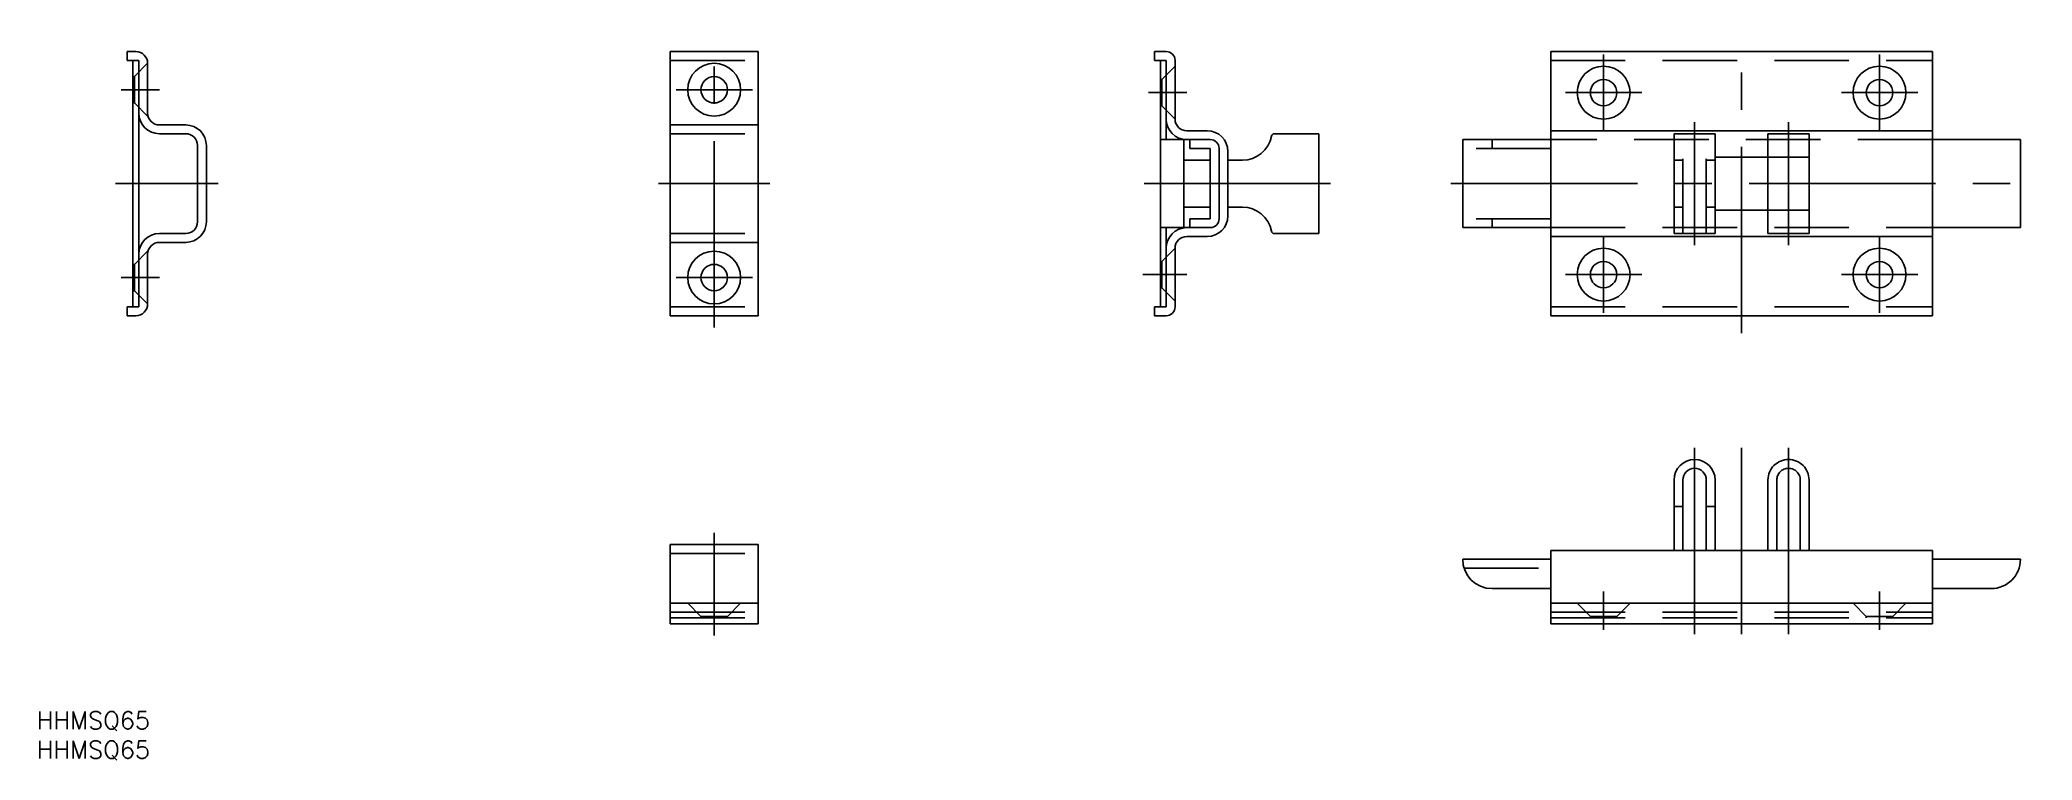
# Model space of a CAD drawing. Extents: x -290 to 49, y -98 to 24.
import ezdxf

# ---------------------------------------------------------------- set-up
doc = ezdxf.new("R2010")
doc.units = 0
for name, pattern in [('CENTER', [50.8, 31.75, -6.35, 6.35, -6.35]), ('DASHED', [19.05, 12.7, -6.35]), ('PHANTOM', [63.5, 31.75, -6.35, 6.35, -6.35, 6.35, -6.35])]:
    doc.linetypes.add(name, pattern=pattern)
doc.layers.get('0').update_dxf_attribs({"linetype": 'CONTINUOUS'})
doc.layers.add('CENTER', color=1, linetype='CENTER')
doc.styles.get("Standard").update_dxf_attribs({"font": 'txt.shx', "height": 3, "bigfont": 'bigfont.shx'})

# ---------------------------------------------------------------- blocks, each defined once
blk = doc.blocks.new('*U2')
at = {"color": 7, "linetype": 'CONTINUOUS'}
blk.add_text('HHMSQ65', height=3, dxfattribs=at).set_placement((-290.38, -92.94))
blk = doc.blocks.new('*U3')
at = {"color": 7, "linetype": 'CONTINUOUS'}
blk.add_text('HHMSQ65', height=3, dxfattribs=at).set_placement((-290.38, -97.94))

msp = doc.modelspace()

# ---------------------------------------------------------------- linework, layer by layer
at = {"color": 7, "linetype": 'CONTINUOUS'}
for p, q in [((-275, 22.5), (-273.5, 22.5)), ((-275, 22.5), (-275, 21)), ((-275, 21), (-273, 21)), ((-274, 21), (-274, -21)), ((-273, -21), (-273, 21)), ((-271.5, 20.5), (-271.5, 12)), ((-182.5, -22.5), (-182.5, 22.5)), ((-167.5, 22.5), (-182.5, 22.5)), ((-167.5, -22.5), (-167.5, 22.5)), ((-100, 22.5), (-98, 22.5)), ((-100, 21), (-100, 22.5)), ((-100, 21), (-98, 21)), ((-99, -21), (-99, 21)), ((-98, 7.5), (-98, 21)), ((-96.5, 11), (-96.5, 21)), ((-32.5, 22.5), (-32.5, -22.5)), ((-32.5, 22.5), (32.5, 22.5)), ((32.5, 22.5), (32.5, -22.5)), ((-269.5, 10), (-265, 10)), ((-269.5, 8.5), (-265, 8.5)), ((-167.5, 10), (-182.5, 10)), ((-90.5, 7.5), (-99, 7.5)), ((-95, -7.5), (-95, 7.5)), ((-91, 9), (-94.5, 9)), ((-94, 6), (-94, 7.5)), ((-72, 8.5), (-79.59, 8.5)), ((-72, -8.5), (-72, 8.5)), ((-47.5, 7.5), (-47.5, -7.5)), ((-47.5, 7.5), (-32.5, 7.5)), ((-32.5, 9), (32.5, 9)), ((-11.5, 8.5), (-4.5, 8.5)), ((-11.5, 8.5), (-11.5, -8.5)), ((-4.5, 8.5), (-4.5, -8.5)), ((-263, 6.5), (-263, -6.5)), ((-261.5, 6.5), (-261.5, -6.5)), ((-90.5, 4), (-95, 4)), ((-90.5, 6), (-94, 6)), ((-90.5, -6), (-90.5, 6)), ((-89, -6), (-89, 6)), ((-87.5, -5.5), (-87.5, 5.5)), ((-85, 4), (-87.5, 4)), ((-4.5, 4.5), (11.5, 4.5)), ((11.5, 4.5), (11.5, -4.5)), ((-90.5, -4), (-95, -4)), ((-90.5, -6), (-94, -6)), ((-94, -7.5), (-94, -6)), ((-85, -4), (-87.5, -4)), ((-4.5, -4.5), (11.5, -4.5)), ((-269.5, -8.5), (-265, -8.5)), ((-269.5, -10), (-265, -10)), ((-167.5, -10), (-182.5, -10)), ((-90.5, -7.5), (-99, -7.5)), ((-98, -21), (-98, -7.5)), ((-91, -9), (-94.5, -9)), ((-72, -8.5), (-79.59, -8.5)), ((-47.5, -7.5), (-32.5, -7.5)), ((-32.5, -9), (32.5, -9)), ((-11.5, -8.5), (-4.5, -8.5)), ((-271.5, -12), (-271.5, -20.5)), ((-96.5, -21), (-96.5, -11)), ((-275, -21), (-273, -21)), ((-275, -21), (-275, -22.5)), ((-275, -22.5), (-273.5, -22.5)), ((-167.5, -22.5), (-182.5, -22.5)), ((-100, -22.5), (-100, -21)), ((-98, -21), (-100, -21)), ((-98, -22.5), (-100, -22.5)), ((-32.5, -22.5), (32.5, -22.5)), ((-11.5, -50.5), (-11.5, -62.5)), ((-10, -50.5), (-10, -62.5)), ((-6, -50.5), (-6, -62.5)), ((-4.5, -50.5), (-4.5, -62.5)), ((-11.5, -55.03), (-10, -55.03)), ((-6, -55.03), (-4.5, -55.03)), ((-182.5, -61.5), (-167.5, -61.5)), ((-182.5, -61.5), (-182.5, -75)), ((-167.5, -75), (-167.5, -61.5)), ((-47.5, -64), (-32.5, -64)), ((-32.5, -62.5), (32.5, -62.5)), ((-32.5, -62.5), (-32.5, -75)), ((32.5, -75), (32.5, -62.5)), ((-42.5, -69), (-32.5, -69)), ((-182.5, -71.5), (-167.5, -71.5)), ((-32.5, -71.5), (32.5, -71.5)), ((-182.5, -75), (-167.5, -75)), ((-32.5, -75), (32.5, -75))]:
    msp.add_line(p, q, dxfattribs=at)
at = {"color": 3, "linetype": 'DASHED'}
for p, q in [((-271.5, 20.5), (-273.75, 18.25)), ((-182.5, 21), (-167.5, 21)), ((-32.5, 21), (32.5, 21)), ((-273.75, 18.25), (-274, 18.25)), ((-273.75, 18.25), (-273.75, 13.75)), ((-98.75, 17.75), (-99, 17.75)), ((-96.5, 20), (-98.75, 17.75)), ((-98.75, 17.75), (-98.75, 13.25)), ((-273.75, 13.75), (-274, 13.75)), ((-271.5, 11.5), (-273.75, 13.75)), ((-271.5, 11.5), (-271.5, 12)), ((-271.44, 11.5), (-271.5, 11.5)), ((-98.75, 13.25), (-99, 13.25)), ((-96.5, 11), (-98.75, 13.25)), ((-182.5, 8.5), (-167.5, 8.5)), ((-42.5, 6), (-42.5, 7.5)), ((32.5, 7.5), (-32.5, 7.5)), ((-10, -8.5), (-10, 8.5)), ((-6, -8.5), (-6, 8.5)), ((-32.5, 6), (-47.5, 6)), ((-11.5, 4), (-10, 4)), ((-6, 4), (-4.5, 4)), ((-32.5, -6), (-47.5, -6)), ((-42.5, -7.5), (-42.5, -6)), ((-11.5, -4), (-10, -4)), ((-6, -4), (-4.5, -4)), ((-182.5, -8.5), (-167.5, -8.5)), ((-32.5, -7.5), (32.5, -7.5)), ((-271.5, -11.5), (-273.75, -13.75)), ((-271.5, -11.5), (-271.5, -12)), ((-271.44, -11.5), (-271.5, -11.5)), ((-98.75, -13.25), (-99, -13.25)), ((-96.5, -11), (-98.75, -13.25)), ((-98.75, -17.75), (-98.75, -13.25)), ((-273.75, -13.75), (-274, -13.75)), ((-273.75, -18.25), (-273.75, -13.75)), ((-273.75, -18.25), (-274, -18.25)), ((-271.5, -20.5), (-273.75, -18.25)), ((-98.75, -17.75), (-99, -17.75)), ((-96.5, -20), (-98.75, -17.75)), ((-182.5, -21), (-167.5, -21)), ((-32.5, -21), (32.5, -21)), ((-182.5, -63), (-167.5, -63)), ((-47.27, -65.5), (-32.5, -65.5)), ((-182.5, -73), (-167.5, -73)), ((-182.5, -74), (-167.5, -74)), ((-179.5, -71.5), (-177.25, -73.75)), ((-177.25, -73.75), (-172.75, -73.75)), ((-177.25, -73.75), (-177.25, -74)), ((-170.5, -71.5), (-172.75, -73.75)), ((-172.75, -73.75), (-172.75, -74)), ((-32.5, -73), (32.5, -73)), ((-32.5, -74), (32.5, -74)), ((-28, -71.5), (-25.75, -73.75)), ((-25.75, -73.75), (-21.25, -73.75)), ((-25.75, -73.75), (-25.75, -74)), ((-19, -71.5), (-21.25, -73.75)), ((-21.25, -73.75), (-21.25, -74)), ((19, -71.5), (21.25, -73.75)), ((21.25, -73.75), (21.25, -74)), ((25.75, -73.75), (21.25, -73.75)), ((28, -71.5), (25.75, -73.75)), ((25.75, -73.75), (25.75, -74))]:
    msp.add_line(p, q, dxfattribs=at)
at = {"color": 3, "linetype": 'PHANTOM'}
for p, q in [((4.5, 8.5), (4.5, -8.5)), ((4.5, 8.5), (11.5, 8.5)), ((11.5, 8.5), (11.5, 4.5)), ((32.5, 7.5), (47.5, 7.5)), ((47.5, 7.5), (47.5, -7.5)), ((11.5, -4.5), (11.5, -8.5)), ((4.5, -8.5), (11.5, -8.5)), ((32.5, -7.5), (47.5, -7.5)), ((4.5, -50.5), (4.5, -62.5)), ((6, -50.5), (6, -62.5)), ((10, -50.5), (10, -62.5)), ((11.5, -50.5), (11.5, -62.5)), ((32.5, -64), (47.5, -64)), ((32.5, -69), (42.5, -69))]:
    msp.add_line(p, q, dxfattribs=at)
at = {"color": 7, "linetype": 'CONTINUOUS'}
for centre, radius in [((-175, 16), 4.5), ((-175, 16), 2.25), ((-23.5, 15.5), 4.5), ((-23.5, 15.5), 2.25), ((23.5, 15.5), 4.5), ((23.5, 15.5), 2.25), ((-175, -16), 4.5), ((-23.5, -15.5), 4.5), ((-23.5, -15.5), 2.25), ((23.5, -15.5), 4.5), ((23.5, -15.5), 2.25), ((-175, -16), 2.25)]:
    msp.add_circle(centre, radius, dxfattribs=at)
for centre, radius, start, end in [((-273.5, 20.5), 2, 0, 90), ((-98, 21), 1.5, 0, 90), ((-269.5, 12), 3.5, 180, 270), ((-269.5, 12), 2, 180, 270), ((-94.5, 11), 3.5, 180, 270), ((-94.5, 11), 2, 180, 270), ((-265, 6.5), 3.5, 0, 90), ((-265, 6.5), 2, 0, 90), ((-91, 5.5), 3.5, 0, 90), ((-90.5, 6), 1.5, 0, 90), ((-85, 9), 5, 270, 349.5243), ((-79.59, 8), 0.5, 90, 169.5243), ((-265, -6.5), 2, 270, 0), ((-265, -6.5), 3.5, 270, 0), ((-91, -5.5), 3.5, 270, 0), ((-90.5, -6), 1.5, 270, 0), ((-85, -9), 5, 10.4757, 90), ((-269.5, -12), 3.5, 90, 180), ((-269.5, -12), 2, 90, 180), ((-94.5, -11), 3.5, 90, 180), ((-94.5, -11), 2, 90, 180), ((-79.59, -8), 0.5, 190.4757, 270), ((-273.5, -20.5), 2, 270, 0), ((-98, -21), 1.5, 270, 0), ((-8, -50.5), 3.5, 0, 180), ((-8, -50.5), 2, 0, 180), ((-42.5, -64), 5, 180, 270)]:
    msp.add_arc(centre, radius, start, end, dxfattribs=at)
at = {"color": 3, "linetype": 'PHANTOM'}
for centre, radius, start, end in [((8, -50.5), 3.5, 0, 180), ((8, -50.5), 2, 0, 180), ((42.5, -64), 5, 270, 0)]:
    msp.add_arc(centre, radius, start, end, dxfattribs=at)
at = {"layer": 'CENTER', "color": 1, "linetype": 'CENTER'}
for p, q in [((-175, -24.5), (-175, 24.5)), ((0, -25.5), (0, 24.5)), ((-23.5, 22), (-23.5, 9)), ((23.5, 22), (23.5, 9)), ((-276, 16), (-269.5, 16)), ((-168.5, 16), (-181.5, 16)), ((-94.5, 15.5), (-101, 15.5)), ((-17, 15.5), (-30, 15.5)), ((17, 15.5), (30, 15.5)), ((-8, 10.5), (-8, -10.5)), ((8, 10.5), (8, -10.5)), ((-70, 0), (-102, 0)), ((-49.5, 0), (49.5, 0)), ((-277, 0), (-259.5, 0)), ((-165.5, 0), (-184.5, 0)), ((-23.5, -22), (-23.5, -9)), ((23.5, -22), (23.5, -9)), ((-276, -16), (-269.5, -16)), ((-168.5, -16), (-181.5, -16)), ((-94.5, -15.5), (-102, -15.5)), ((-17, -15.5), (-30, -15.5)), ((17, -15.5), (30, -15.5)), ((-8, -45), (-8, -77)), ((0, -45), (0, -77)), ((8, -45), (8, -77)), ((-175, -59.5), (-175, -77)), ((-23.5, -69.5), (-23.5, -76)), ((23.5, -69.5), (23.5, -76))]:
    msp.add_line(p, q, dxfattribs=at)

# ---------------------------------------------------------------- block references
at = {"color": 7, "linetype": 'CONTINUOUS'}
for name in ['*U2', '*U3']:
    msp.add_blockref(name, (0, 0), dxfattribs=at)

doc.saveas('drawing.dxf')
